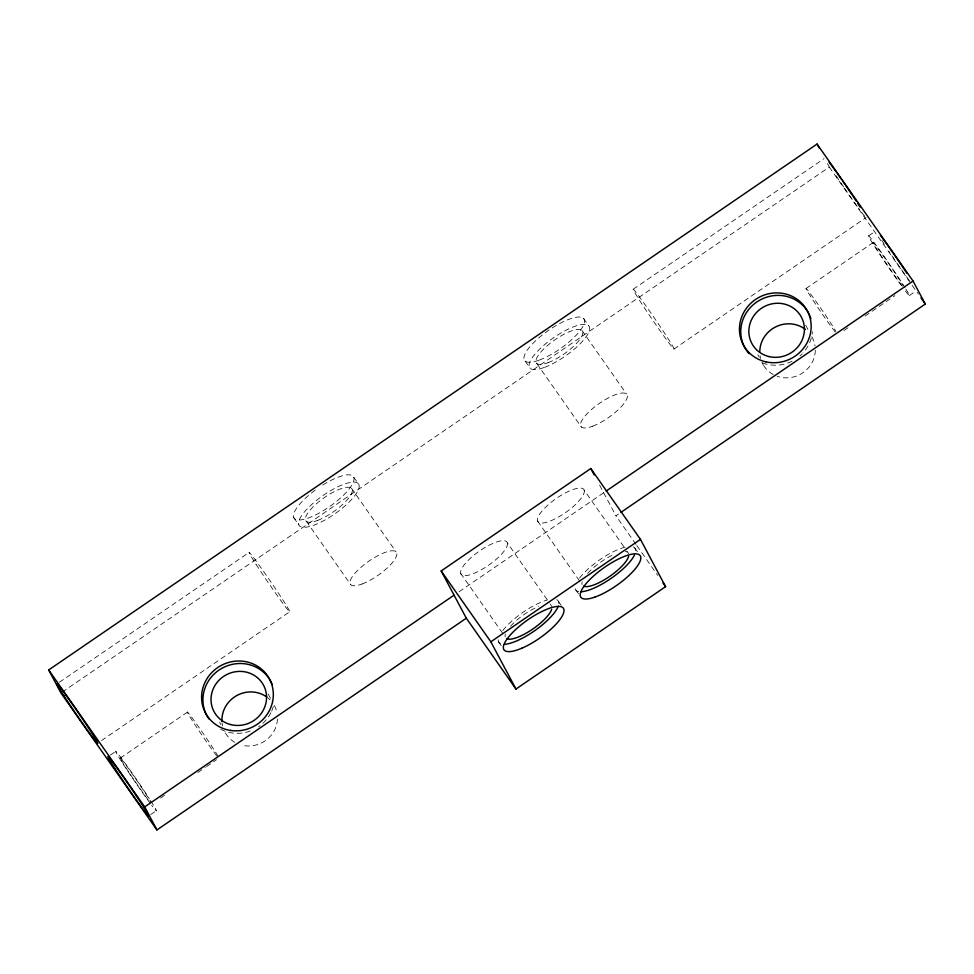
<?xml version="1.0" encoding="UTF-8"?>
<svg xmlns="http://www.w3.org/2000/svg" width="974" height="974" viewBox="0 0 974 974"><rect width="100%" height="100%" fill="white"/><g stroke="black" fill="none" stroke-linecap="round" stroke-linejoin="round"><path stroke-width="0.73" stroke-dasharray="4.87 3.65" d="M633.197 289.241L824.041 158.628M59.39 682.263L248.967 552.502M62.202 692.124L829.3 167.09L825.903 160.686M101.527 740.557L289.85 611.672M673.971 349.045A36.233 1.278 55.6 0 0 645.226 304.911A36.233 1.278 55.6 0 0 641.562 303.462A36.233 1.278 55.6 0 0 673.971 349.045L866.056 217.567M868.638 235.842L875.249 231.313M110.354 755.069L115.857 751.295M806.022 288.499L873.118 242.575M120.204 758.137L187.3 712.213M459.046 591.754L603.685 492.759M160.564 798.023L165.531 794.614M197.844 772.504L205.295 767.402M206.537 766.55L216.484 759.744M843.934 330.539L848.902 327.142M865.058 316.075L894.887 295.67M150.702 814.581L156.205 810.806M909.302 295.597L915.913 291.068M635.973 544.381L615.933 515.794L618.441 514.077M829.3 167.09L911.335 284.128M912.212 285.37L918.324 294.087M583.475 318.315L588.588 325.62M581.916 330.356L626.452 393.91M536.832 363.521L581.381 427.075M525.035 360.964L530.16 368.269M636.838 545.623L657.754 575.464M634.878 548.058L637.434 551.71M584.144 490.08A28.051 8.425 -35 0 1 551.734 520.408A28.051 8.425 -35 0 1 546.67 506.2A28.051 8.425 -35 0 1 584.144 490.08L626.075 549.896M626.939 551.138L628.693 553.634M537.563 521.041L580.358 582.099M575.914 590.159L578.471 593.811M558.65 601.725L561.207 605.378M507.405 542.993A28.051 8.425 -35 0 1 474.094 573.333A28.051 8.425 -35 0 1 470.552 558.126A28.051 8.425 -35 0 1 507.405 542.993L549.324 602.809M550.2 604.05L551.941 606.546M460.629 573.309L503.424 634.366M498.469 641.683L501.878 646.553M353.769 477.223L358.882 484.528A36.233 10.884 -35 0 1 317.609 523.659A36.233 10.884 -35 0 1 310.122 505.932A36.233 10.884 -35 0 1 358.882 484.528M351.431 488.144L395.968 551.698M306.311 521.273L350.847 584.814M293.734 517.584L298.848 524.889M805.668 325.206L808.396 330.344M757.833 354.658L759.196 357.227M761.924 362.365L763.287 364.921M599.619 485.113L615.933 515.794M268.179 693.951L272.951 702.936M219.625 722.16L220.988 724.729M277.444 719.031A28.051 26.736 -28 0 1 241.382 745.061M234.807 742.346A28.051 26.736 -28 0 1 225.079 732.424M222.596 725.898A28.051 26.736 -28 0 1 222.109 723.134M268.069 697.993A28.051 26.736 -28 0 1 270.151 699.892M274.315 705.505A28.051 26.736 -28 0 1 276.799 712.031M811.817 336.761A28.051 26.736 -28 0 1 815.043 345.953M815.323 350.177A28.051 26.736 -28 0 1 777.203 376.317M773.295 374.576A28.051 26.736 -28 0 1 762.009 362.438M760.621 358.469A28.051 26.736 -28 0 1 760.061 355.729M322.808 484.979A36.233 10.884 -35 0 1 351.468 485.758A36.233 10.884 -35 0 1 300.637 519.933A36.233 10.884 -35 0 1 316.1 489.496M864.815 216.338A36.233 1.278 55.6 0 1 858.593 208.217M857.157 206.257A36.233 1.278 55.6 0 1 844.312 187.945M843.557 186.838A36.233 1.278 55.6 0 1 835.923 175.454M909.266 280.536A36.233 1.278 55.6 0 1 900.366 268.02M899.489 266.766A36.233 1.278 55.6 0 1 888.958 251.292M884.307 244.243A36.233 1.278 55.6 0 1 881.908 240.505M835.254 332.061A28.051 0.986 55.6 0 1 811.159 297.35A28.051 0.986 55.6 0 1 812.206 296.193A28.051 0.986 55.6 0 1 835.936 331.318M905.93 289.144A36.233 1.278 55.6 0 1 905.309 290.861M901.547 285.808A36.233 1.278 55.6 0 1 872.789 243.561A36.233 1.278 55.6 0 1 876.393 245.631A36.233 1.278 55.6 0 1 905.15 287.878M902.362 286.137A28.051 0.986 55.6 0 1 878.256 251.414A28.051 0.986 55.6 0 1 879.303 250.269A28.051 0.986 55.6 0 1 903.044 285.382M216.727 755.812A28.051 0.986 55.6 0 1 192.024 720.212A28.051 0.986 55.6 0 1 194.666 721.332A28.051 0.986 55.6 0 1 218.139 756.408M147.999 799.605A28.051 0.986 55.6 0 1 123.686 764.188A28.051 0.986 55.6 0 1 128.361 768.352A28.051 0.986 55.6 0 1 151.043 802.332M150.812 800.993A36.233 1.278 55.6 0 1 151.701 805.303M150.24 803.343A36.233 1.278 55.6 0 1 121.762 761.899A36.233 1.278 55.6 0 1 120.837 757.419A36.233 1.278 55.6 0 1 149.253 798.558M556.653 599.655A36.233 10.884 -35 0 1 558.601 605.146M500.466 643.753A36.233 10.884 -35 0 1 498.274 639.528M502.815 630.543A36.233 10.884 -35 0 1 547.193 600.069M505.165 636.862A28.051 8.425 -35 0 1 505.433 634.074M510.571 626.209A28.051 8.425 -35 0 1 538.488 606.522M578.763 591.595A36.233 10.884 -35 0 1 575.074 587.298M579.518 578.13A36.233 10.884 -35 0 1 626.245 546.938M633.185 546.938A36.233 10.884 -35 0 1 635.705 550.931M582.099 584.595A28.051 8.425 -35 0 1 582.135 581.941M587.626 573.382A28.051 8.425 -35 0 1 614.509 554.267M625.271 551.613A28.051 8.425 -35 0 1 627.134 552.039M273.317 706.527A36.233 34.54 -28 0 1 271.478 711.519M270.906 712.712A36.233 34.54 -28 0 1 258.621 726.738M250.208 731.06A36.233 34.54 -28 0 1 220.087 728.929M812.389 331.671A36.233 34.54 -28 0 1 812.085 334.289M811.245 338.136A36.233 34.54 -28 0 1 802.819 353.148M801.894 354.11A36.233 34.54 -28 0 1 799.922 355.948M792.069 361.208A36.233 34.54 -28 0 1 762.143 362.791M539.34 360.063A36.233 10.884 -35 0 0 584.583 320.994A36.233 10.884 -35 0 0 538.841 337.844A36.233 10.884 -35 0 0 539.34 360.063M256.028 564.311A36.233 1.278 55.6 0 0 289.546 611.806A36.233 1.278 55.6 0 0 262.663 570.131A36.233 1.278 55.6 0 0 256.028 564.311M592.618 426.21A28.051 8.425 -35 0 0 627.39 395.943A28.051 8.425 -35 0 0 591.742 409.323A28.051 8.425 -35 0 0 592.618 426.21M548.082 362.669A28.051 8.425 -35 0 0 582.854 332.39A28.051 8.425 -35 0 0 547.193 345.77A28.051 8.425 -35 0 0 548.082 362.669M362.048 584.01A28.051 8.425 -35 0 0 396.881 553.743A28.051 8.425 -35 0 0 361.305 567.026A28.051 8.425 -35 0 0 362.048 584.01M317.5 520.457A28.051 8.425 -35 0 0 352.344 490.19A28.051 8.425 -35 0 0 316.757 503.473A28.051 8.425 -35 0 0 317.5 520.457M544.466 367.368A36.233 10.884 -35 0 0 589.696 328.299A36.233 10.884 -35 0 0 543.967 345.149A36.233 10.884 -35 0 0 544.466 367.368"/><path stroke-width="1.46" d="M466.315 618.198L515.964 689.056L665.595 586.652L640.466 539.401L590.804 468.543L441.185 570.947L466.315 618.198L156.936 829.945L60.948 692.977L48.7 669.954L817.064 144.055L913.052 281.023L925.3 304.046L620.937 512.361M156.936 829.945L144.7 806.91L454.067 595.163M606.193 491.042L913.052 281.023M515.964 689.056L490.847 641.805L640.466 539.401M920.941 297.825L925.3 304.046M662.977 582.915L665.595 586.652M441.185 570.947L490.847 641.805M48.7 669.954L144.7 806.91M817.064 144.055L819.097 147.902M590.804 468.543L594.201 474.922M221.987 721.722A28.051 26.736 -28 0 1 236.84 695.521A28.051 26.736 -28 0 1 266.949 697.128M759.781 351.504A28.051 26.736 -28 0 1 775.986 326.728A28.051 26.736 -28 0 1 805.364 329.419M829.081 162.195A36.233 1.278 55.6 0 1 836.52 172.313M837.323 173.445A36.233 1.278 55.6 0 1 841.573 179.484M842.449 180.738A36.233 1.278 55.6 0 1 852.287 195.141M853.005 196.212A36.233 1.278 55.6 0 1 856.219 201.07M857.704 203.347A36.233 1.278 55.6 0 1 860.152 207.133M880.338 235.294A36.233 1.278 55.6 0 1 906.818 273.219M558.26 606.193A36.233 10.884 -35 0 1 535.237 630.312A36.233 10.884 -35 0 1 504.374 644.313M551.674 609.334A28.051 8.425 -35 0 1 530.599 630.482A28.051 8.425 -35 0 1 506.492 638.615M634.476 555.034A36.233 10.884 -35 0 1 610.564 578.763A36.233 10.884 -35 0 1 580.881 591.742M628.656 556.288A28.051 8.425 -35 0 1 608.324 577.314A28.051 8.425 -35 0 1 583.645 586.19M208.899 718.885A36.233 34.54 -28 0 1 222.315 668.067A36.233 34.54 -28 0 1 272.257 684.588M749.055 353.696A36.233 34.54 -28 0 1 759.513 300.296A36.233 34.54 -28 0 1 810.892 318.644M230.351 730.415A36.233 34.54 -28 0 0 271.454 683.505A36.233 34.54 -28 0 0 210.554 673.886A36.233 34.54 -28 0 0 230.351 730.415M765.868 361.841A36.233 34.54 -28 0 0 809.991 317.585A36.233 34.54 -28 0 0 750.053 304.01A36.233 34.54 -28 0 0 765.868 361.841M115.102 768.827A36.233 1.278 55.6 0 0 148.498 816.09A36.233 1.278 55.6 0 0 121.36 774.087A36.233 1.278 55.6 0 0 115.102 768.827M63.931 695.789A36.233 1.278 55.6 0 0 97.449 743.284A36.233 1.278 55.6 0 0 70.566 701.609A36.233 1.278 55.6 0 0 63.931 695.789M521.881 648.197A36.233 10.884 -35 0 0 563.776 609.018A36.233 10.884 -35 0 0 515.392 629.801A36.233 10.884 -35 0 0 521.881 648.197M594.7 597.172A36.233 10.884 -35 0 0 640.831 558.236A36.233 10.884 -35 0 0 596.015 573.856A36.233 10.884 -35 0 0 594.7 597.172M230.473 724.522A28.051 26.736 -28 0 0 265.89 691.491A28.051 26.736 -28 0 0 219.99 679.268A28.051 26.736 -28 0 0 230.473 724.522M769.034 356.581A28.051 26.736 -28 0 0 803.562 322.674A28.051 26.736 -28 0 0 757.297 311.656A28.051 26.736 -28 0 0 769.034 356.581"/></g></svg>
